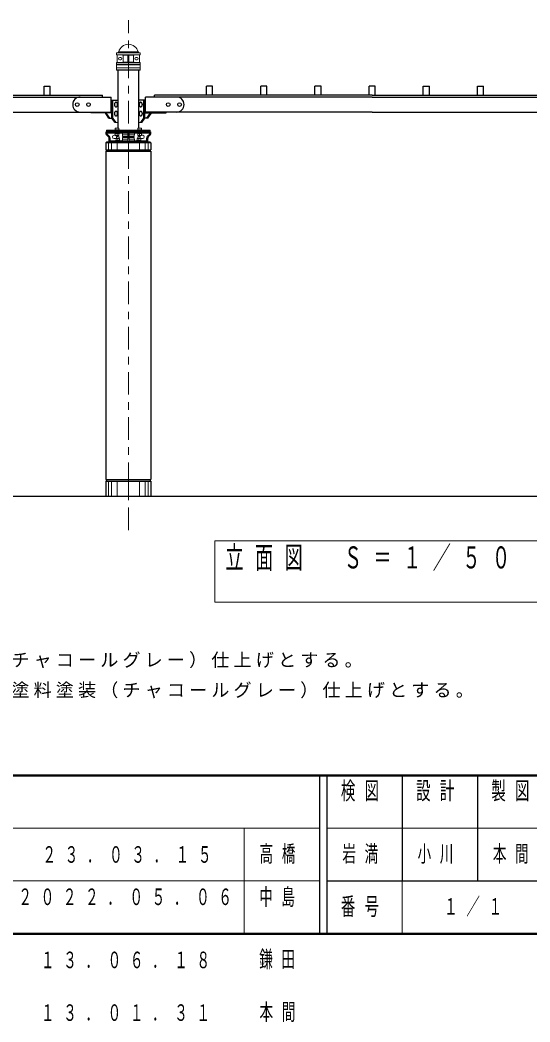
# Model space of a CAD drawing. Units: millimetres on the paper, scale 1:50. Extents: x -365 to 10, y -38 to 257.
# Drawn here: x -278.3 to -210.5, y -11.7 to 121.3 of the extents above; entities that cross this region are included whole.
import ezdxf

# ---------------------------------------------------------------- set-up
doc = ezdxf.new("R2010")
doc.units = ezdxf.units.MM
doc.linetypes.add('USER2', pattern=[6, 3, -1, 1, -1])
doc.layers.add('LY_1', color=7, linetype='Continuous', lineweight=13)
doc.layers.add('LY_2', color=7, linetype='Continuous', lineweight=13)
doc.styles.add('ＭＳ ゴシック', font='')
doc.styles.get('ＭＳ ゴシック').set_extended_font_data('MS Gothic')

msp = doc.modelspace()

# ---------------------------------------------------------------- linework, layer by layer
at = {"layer": 'LY_1', "linetype": 'USER2'}
msp.add_line((-263.891, 53.582), (-263.891, 121.321), dxfattribs=at)
at = {"layer": 'LY_1'}
for p, q in [((-265.289, 116.979), (-265.171, 117.097)), ((-265.171, 117.097), (-262.611, 117.097)), ((-262.493, 116.979), (-262.611, 117.097)), ((-265.471, 116.959), (-265.451, 116.979)), ((-265.471, 116.959), (-262.311, 116.959)), ((-265.471, 116.959), (-265.471, 116.699)), ((-265.471, 116.699), (-265.451, 116.679)), ((-265.471, 116.699), (-262.311, 116.699)), ((-265.451, 116.979), (-262.331, 116.979)), ((-265.451, 116.679), (-262.331, 116.679)), ((-265.451, 116.679), (-264.629, 116.643)), ((-265.391, 116.674), (-265.391, 115.683)), ((-265.041, 116.329), (-264.901, 116.329)), ((-265.041, 116.029), (-264.901, 116.029)), ((-264.591, 116.641), (-263.961, 116.641)), ((-264.591, 116.603), (-264.591, 115.753)), ((-263.961, 116.639), (-263.961, 115.719)), ((-263.191, 116.641), (-263.821, 116.641)), ((-263.821, 116.639), (-263.821, 115.719)), ((-263.191, 116.603), (-263.191, 115.753)), ((-262.331, 116.679), (-263.153, 116.643)), ((-262.741, 116.329), (-262.881, 116.329)), ((-262.741, 116.029), (-262.881, 116.029)), ((-262.391, 116.674), (-262.391, 115.683)), ((-262.331, 116.979), (-262.311, 116.959)), ((-262.331, 116.679), (-262.311, 116.699)), ((-262.311, 116.959), (-262.311, 116.699)), ((-265.431, 115.679), (-265.471, 115.639)), ((-265.471, 115.639), (-265.471, 115.399)), ((-265.471, 115.639), (-262.311, 115.639)), ((-265.471, 115.399), (-265.451, 115.379)), ((-265.471, 115.399), (-262.311, 115.399)), ((-265.451, 114.979), (-265.471, 114.959)), ((-265.471, 114.959), (-265.471, 114.719)), ((-265.471, 114.959), (-262.311, 114.959)), ((-265.471, 114.719), (-265.431, 114.679)), ((-265.471, 114.719), (-262.311, 114.719)), ((-265.451, 115.379), (-265.451, 114.979)), ((-265.451, 115.379), (-262.331, 115.379)), ((-265.451, 114.979), (-262.331, 114.979)), ((-265.431, 115.679), (-264.629, 115.714)), ((-265.431, 115.679), (-262.351, 115.679)), ((-265.431, 114.679), (-262.351, 114.679)), ((-264.591, 115.715), (-263.961, 115.715)), ((-263.191, 115.715), (-263.821, 115.715)), ((-262.351, 115.679), (-263.153, 115.714)), ((-262.351, 115.679), (-262.311, 115.639)), ((-262.311, 114.719), (-262.351, 114.679)), ((-262.311, 115.399), (-262.331, 115.379)), ((-262.331, 115.379), (-262.331, 114.979)), ((-262.331, 114.979), (-262.311, 114.959)), ((-262.311, 115.639), (-262.311, 115.399)), ((-262.311, 114.959), (-262.311, 114.719)), ((-260.991, 106.677), (-266.791, 106.677)), ((-266.791, 106.677), (-266.791, 106.496)), ((-265.691, 106.741), (-265.691, 106.677)), ((-265.091, 106.741), (-265.691, 106.741)), ((-265.151, 106.941), (-265.631, 106.941)), ((-265.631, 106.941), (-265.631, 106.741)), ((-265.151, 106.941), (-265.151, 106.741)), ((-265.091, 106.741), (-265.091, 106.677)), ((-262.691, 106.741), (-262.691, 106.677)), ((-262.091, 106.741), (-262.691, 106.741)), ((-262.631, 106.941), (-262.631, 106.741)), ((-262.151, 106.941), (-262.631, 106.941)), ((-262.151, 106.941), (-262.151, 106.741)), ((-262.091, 106.741), (-262.091, 106.677)), ((-260.991, 106.677), (-260.991, 106.496)), ((-266.791, 106.316), (-263.981, 106.316)), ((-266.391, 105.276), (-263.981, 105.276)), ((-265.791, 106.016), (-265.631, 106.016)), ((-265.791, 105.576), (-265.531, 105.576)), ((-265.691, 106.252), (-265.691, 106.316)), ((-265.691, 106.252), (-265.091, 106.252)), ((-265.631, 105.992), (-265.631, 106.252)), ((-265.631, 105.992), (-265.151, 105.992)), ((-265.591, 105.34), (-265.591, 105.276)), ((-265.591, 105.34), (-264.991, 105.34)), ((-265.551, 105.94), (-265.551, 105.992)), ((-265.551, 105.94), (-265.231, 105.94)), ((-265.531, 105.6), (-265.531, 105.34)), ((-265.531, 105.6), (-265.051, 105.6)), ((-265.451, 105.796), (-265.451, 105.6)), ((-265.131, 105.796), (-265.451, 105.796)), ((-265.391, 105.992), (-265.391, 106.252)), ((-265.291, 105.6), (-265.291, 105.34)), ((-265.231, 105.94), (-265.231, 105.992)), ((-265.151, 105.992), (-265.151, 106.252)), ((-265.131, 105.796), (-265.131, 105.6)), ((-265.091, 106.252), (-265.091, 106.316)), ((-265.051, 105.6), (-265.051, 105.34)), ((-264.991, 105.34), (-264.991, 105.276)), ((-264.691, 106.216), (-264.691, 106.096)), ((-264.651, 106.076), (-264.691, 106.096)), ((-264.691, 105.496), (-264.651, 105.516)), ((-264.691, 105.496), (-264.691, 105.376)), ((-264.651, 106.076), (-264.651, 105.896)), ((-263.981, 106.076), (-264.651, 106.076)), ((-264.611, 105.876), (-264.651, 105.896)), ((-264.651, 105.696), (-264.611, 105.716)), ((-264.651, 105.696), (-264.651, 105.516)), ((-263.981, 105.516), (-264.651, 105.516)), ((-264.611, 105.876), (-264.611, 105.716)), ((-263.981, 105.876), (-264.611, 105.876)), ((-263.981, 105.716), (-264.611, 105.716)), ((-263.981, 106.316), (-263.981, 105.276)), ((-263.841, 105.876), (-263.941, 105.876)), ((-260.991, 106.316), (-263.801, 106.316)), ((-263.801, 106.316), (-263.801, 105.276)), ((-263.801, 106.076), (-263.131, 106.076)), ((-263.801, 105.876), (-263.171, 105.876)), ((-263.801, 105.716), (-263.171, 105.716)), ((-263.801, 105.516), (-263.131, 105.516)), ((-261.391, 105.276), (-263.801, 105.276)), ((-263.171, 105.876), (-263.131, 105.896)), ((-263.171, 105.876), (-263.171, 105.716)), ((-263.131, 105.696), (-263.171, 105.716)), ((-263.131, 106.076), (-263.091, 106.096)), ((-263.131, 106.076), (-263.131, 105.896)), ((-263.131, 105.696), (-263.131, 105.516)), ((-263.091, 105.496), (-263.131, 105.516)), ((-263.091, 106.216), (-263.091, 106.096)), ((-263.091, 105.496), (-263.091, 105.376)), ((-262.791, 105.34), (-262.191, 105.34)), ((-262.791, 105.34), (-262.791, 105.276)), ((-262.731, 105.6), (-262.731, 105.34)), ((-262.251, 105.6), (-262.731, 105.6)), ((-262.691, 106.252), (-262.691, 106.316)), ((-262.091, 106.252), (-262.691, 106.252)), ((-262.331, 105.796), (-262.651, 105.796)), ((-262.651, 105.796), (-262.651, 105.6)), ((-262.631, 105.992), (-262.631, 106.252)), ((-262.151, 105.992), (-262.631, 105.992)), ((-262.551, 105.94), (-262.551, 105.992)), ((-262.231, 105.94), (-262.551, 105.94)), ((-262.491, 105.6), (-262.491, 105.34)), ((-262.391, 105.992), (-262.391, 106.252)), ((-262.331, 105.796), (-262.331, 105.6)), ((-262.251, 105.6), (-262.251, 105.34)), ((-261.991, 105.576), (-262.251, 105.576)), ((-262.231, 105.94), (-262.231, 105.992)), ((-262.191, 105.34), (-262.191, 105.276)), ((-262.151, 105.992), (-262.151, 106.252)), ((-261.991, 106.016), (-262.151, 106.016)), ((-262.091, 106.252), (-262.091, 106.316)), ((-266.516, 104.997), (-266.516, 104.096)), ((-266.141, 104.997), (-266.141, 104.096)), ((-265.391, 104.997), (-265.391, 104.096)), ((-263.891, 104.997), (-263.891, 104.096)), ((-262.391, 104.997), (-262.391, 104.096)), ((-261.641, 104.997), (-261.641, 104.096)), ((-261.266, 104.997), (-261.266, 104.096)), ((-266.516, 60.097), (-266.516, 58.097)), ((-266.141, 60.097), (-266.141, 58.097)), ((-265.391, 60.097), (-265.391, 58.097)), ((-263.891, 60.097), (-263.891, 58.097)), ((-262.391, 60.097), (-262.391, 58.097)), ((-261.641, 60.097), (-261.641, 58.097)), ((-261.266, 60.097), (-261.266, 58.097)), ((-252.391, 52.163), (-252.391, 44.03)), ((-209.591, 52.163), (-252.391, 52.163)), ((-252.391, 44.03), (-209.591, 44.03))]:
    msp.add_line(p, q, dxfattribs=at)
at = {"layer": 'LY_1', "lineweight": 25}
for p, q in [((-265.289, 114.679), (-265.289, 106.941)), ((-262.493, 106.941), (-262.493, 114.679)), ((-296.291, 111.097), (-270.291, 111.097)), ((-231.491, 111.097), (-257.391, 111.097)), ((-231.491, 111.097), (-205.491, 111.097)), ((-296.291, 109.097), (-270.291, 109.097)), ((-231.491, 109.097), (-257.491, 109.097)), ((-231.491, 109.097), (-205.491, 109.097)), ((-334.804, 58.097), (-125.247, 58.097))]:
    msp.add_line(p, q, dxfattribs=at)
at = {"layer": 'LY_1', "color": 40, "lineweight": 25}
for p, q in [((-275.091, 112.557), (-274.291, 112.557)), ((-275.091, 111.357), (-275.091, 112.557)), ((-274.291, 111.357), (-274.291, 112.557)), ((-252.691, 112.557), (-253.491, 112.557)), ((-253.491, 111.357), (-253.491, 112.557)), ((-252.691, 111.357), (-252.691, 112.557)), ((-245.491, 112.557), (-246.291, 112.557)), ((-246.291, 111.357), (-246.291, 112.557)), ((-245.491, 111.357), (-245.491, 112.557)), ((-238.291, 112.557), (-239.091, 112.557)), ((-239.091, 111.357), (-239.091, 112.557)), ((-238.291, 111.357), (-238.291, 112.557)), ((-231.091, 112.557), (-231.891, 112.557)), ((-231.891, 111.357), (-231.891, 112.557)), ((-231.091, 111.357), (-231.091, 112.557)), ((-224.691, 112.557), (-223.891, 112.557)), ((-224.691, 111.357), (-224.691, 112.557)), ((-223.891, 111.357), (-223.891, 112.557)), ((-217.491, 112.557), (-216.691, 112.557)), ((-217.491, 111.357), (-217.491, 112.557)), ((-216.691, 111.357), (-216.691, 112.557)), ((-296.291, 111.357), (-267.351, 111.357)), ((-267.351, 111.097), (-267.351, 111.357)), ((-231.491, 111.357), (-260.431, 111.357)), ((-260.431, 111.097), (-260.431, 111.357)), ((-231.491, 111.357), (-202.551, 111.357))]:
    msp.add_line(p, q, dxfattribs=at)
at = {"layer": 'LY_1', "color": 4, "lineweight": 25}
for p, q in [((-270.291, 111.097), (-266.171, 111.097)), ((-266.171, 108.977), (-266.171, 111.097)), ((-266.171, 110.697), (-265.289, 110.697)), ((-266.086, 108.297), (-266.086, 110.697)), ((-265.958, 108.297), (-265.958, 110.697)), ((-261.611, 110.697), (-262.493, 110.697)), ((-261.823, 108.297), (-261.823, 110.697)), ((-261.696, 108.297), (-261.696, 110.697)), ((-261.611, 108.977), (-261.611, 111.097)), ((-257.491, 111.097), (-261.611, 111.097)), ((-270.291, 109.097), (-266.171, 109.097)), ((-268.891, 108.977), (-268.891, 109.097)), ((-257.491, 109.097), (-261.611, 109.097)), ((-258.891, 108.977), (-258.891, 109.097)), ((-266.171, 108.977), (-268.891, 108.977)), ((-266.906, 108.897), (-266.906, 108.977)), ((-266.906, 108.897), (-266.779, 108.897)), ((-266.481, 108.297), (-266.906, 108.897)), ((-266.779, 108.897), (-266.779, 108.977)), ((-266.354, 108.297), (-266.779, 108.897)), ((-266.481, 108.297), (-265.958, 108.297)), ((-265.661, 107.697), (-266.086, 108.297)), ((-265.534, 107.697), (-265.958, 108.297)), ((-262.248, 107.697), (-261.823, 108.297)), ((-262.12, 107.697), (-261.696, 108.297)), ((-261.3, 108.297), (-261.823, 108.297)), ((-261.611, 108.977), (-258.891, 108.977)), ((-261.428, 108.297), (-261.003, 108.897)), ((-261.3, 108.297), (-260.876, 108.897)), ((-261.003, 108.897), (-261.003, 108.977)), ((-260.876, 108.897), (-261.003, 108.897)), ((-260.876, 108.897), (-260.876, 108.977)), ((-266.806, 105.097), (-266.891, 104.997)), ((-260.891, 104.997), (-266.891, 104.997)), ((-266.891, 104.996), (-266.891, 104.096)), ((-266.891, 104.096), (-260.891, 104.096)), ((-266.891, 103.896), (-260.891, 103.896)), ((-266.891, 103.896), (-266.891, 60.297)), ((-260.977, 105.096), (-266.805, 105.096)), ((-266.805, 104.096), (-266.805, 103.896)), ((-260.976, 105.098), (-260.89, 104.998)), ((-260.976, 104.096), (-260.976, 103.896)), ((-260.891, 104.996), (-260.891, 104.096)), ((-260.891, 103.896), (-260.891, 60.297)), ((-266.891, 60.297), (-260.891, 60.297)), ((-266.891, 60.097), (-260.891, 60.097)), ((-266.891, 60.097), (-266.891, 58.097)), ((-266.805, 60.297), (-266.805, 60.097)), ((-260.976, 60.297), (-260.976, 60.097)), ((-260.891, 60.097), (-260.891, 58.097))]:
    msp.add_line(p, q, dxfattribs=at)
at = {"layer": 'LY_1', "color": 140, "lineweight": 50}
for p, q in [((-266.791, 106.496), (-260.991, 106.496)), ((-266.791, 106.496), (-266.791, 106.213)), ((-260.991, 106.496), (-260.991, 106.213)), ((-266.391, 105.556), (-266.391, 105.096)), ((-261.391, 105.556), (-261.391, 105.096)), ((-266.391, 105.096), (-261.391, 105.096))]:
    msp.add_line(p, q, dxfattribs=at)
at = {"layer": 'LY_1', "color": 4}
for p, q in [((-265.661, 107.697), (-265.289, 107.697)), ((-262.12, 107.697), (-262.493, 107.697))]:
    msp.add_line(p, q, dxfattribs=at)
at = {"layer": 'LY_1', "color": 4, "lineweight": 25}
for points in [[(-265.534, 110.397), (-265.553, 110.395), (-265.571, 110.392), (-265.589, 110.386), (-265.607, 110.378), (-265.624, 110.368), (-265.64, 110.356), (-265.656, 110.342), (-265.67, 110.326), (-265.684, 110.309), (-265.697, 110.289), (-265.708, 110.269), (-265.718, 110.247), (-265.726, 110.223), (-265.733, 110.199), (-265.739, 110.174), (-265.743, 110.149), (-265.745, 110.123), (-265.746, 110.097), (-265.745, 110.07), (-265.743, 110.044), (-265.739, 110.019), (-265.733, 109.994), (-265.726, 109.97), (-265.718, 109.947), (-265.708, 109.924), (-265.697, 109.904), (-265.684, 109.884), (-265.67, 109.867), (-265.656, 109.851), (-265.64, 109.837), (-265.624, 109.825), (-265.607, 109.815), (-265.589, 109.807), (-265.571, 109.801), (-265.553, 109.798), (-265.534, 109.797), (-265.516, 109.798), (-265.497, 109.801), (-265.479, 109.807), (-265.461, 109.815), (-265.444, 109.825), (-265.428, 109.837), (-265.412, 109.851), (-265.398, 109.867), (-265.384, 109.884), (-265.372, 109.904), (-265.36, 109.924), (-265.35, 109.947), (-265.342, 109.97), (-265.335, 109.994), (-265.329, 110.019), (-265.325, 110.044), (-265.323, 110.07), (-265.322, 110.097), (-265.323, 110.123), (-265.325, 110.149), (-265.329, 110.174), (-265.335, 110.199), (-265.342, 110.223), (-265.35, 110.247), (-265.36, 110.269), (-265.372, 110.289), (-265.384, 110.309), (-265.398, 110.326), (-265.412, 110.342), (-265.428, 110.356), (-265.444, 110.368), (-265.461, 110.378), (-265.479, 110.386), (-265.497, 110.392), (-265.516, 110.395)], [(-265.534, 109.197), (-265.553, 109.195), (-265.571, 109.192), (-265.589, 109.186), (-265.607, 109.178), (-265.624, 109.168), (-265.64, 109.156), (-265.656, 109.142), (-265.67, 109.126), (-265.684, 109.109), (-265.697, 109.089), (-265.708, 109.069), (-265.718, 109.047), (-265.726, 109.023), (-265.733, 108.999), (-265.739, 108.974), (-265.743, 108.949), (-265.745, 108.923), (-265.746, 108.897), (-265.745, 108.87), (-265.743, 108.844), (-265.739, 108.819), (-265.733, 108.794), (-265.726, 108.77), (-265.718, 108.747), (-265.708, 108.724), (-265.697, 108.704), (-265.684, 108.684), (-265.67, 108.667), (-265.656, 108.651), (-265.64, 108.637), (-265.624, 108.625), (-265.607, 108.615), (-265.589, 108.607), (-265.571, 108.601), (-265.553, 108.598), (-265.534, 108.597), (-265.516, 108.598), (-265.497, 108.601), (-265.479, 108.607), (-265.461, 108.615), (-265.444, 108.625), (-265.428, 108.637), (-265.412, 108.651), (-265.398, 108.667), (-265.384, 108.684), (-265.372, 108.704), (-265.36, 108.724), (-265.35, 108.747), (-265.342, 108.77), (-265.335, 108.794), (-265.329, 108.819), (-265.325, 108.844), (-265.323, 108.87), (-265.322, 108.897), (-265.323, 108.923), (-265.325, 108.949), (-265.329, 108.974), (-265.335, 108.999), (-265.342, 109.023), (-265.35, 109.047), (-265.36, 109.069), (-265.372, 109.089), (-265.384, 109.109), (-265.398, 109.126), (-265.412, 109.142), (-265.428, 109.156), (-265.444, 109.168), (-265.461, 109.178), (-265.479, 109.186), (-265.497, 109.192), (-265.516, 109.195)], [(-262.248, 110.397), (-262.266, 110.395), (-262.284, 110.392), (-262.302, 110.386), (-262.32, 110.378), (-262.337, 110.368), (-262.354, 110.356), (-262.369, 110.342), (-262.384, 110.326), (-262.398, 110.309), (-262.41, 110.289), (-262.421, 110.269), (-262.431, 110.247), (-262.44, 110.223), (-262.447, 110.199), (-262.452, 110.174), (-262.456, 110.149), (-262.459, 110.123), (-262.46, 110.097), (-262.459, 110.07), (-262.456, 110.044), (-262.452, 110.019), (-262.447, 109.994), (-262.44, 109.97), (-262.431, 109.947), (-262.421, 109.924), (-262.41, 109.904), (-262.398, 109.884), (-262.384, 109.867), (-262.369, 109.851), (-262.354, 109.837), (-262.337, 109.825), (-262.32, 109.815), (-262.302, 109.807), (-262.284, 109.801), (-262.266, 109.798), (-262.248, 109.797), (-262.229, 109.798), (-262.211, 109.801), (-262.193, 109.807), (-262.175, 109.815), (-262.158, 109.825), (-262.141, 109.837), (-262.126, 109.851), (-262.111, 109.867), (-262.098, 109.884), (-262.085, 109.904), (-262.074, 109.924), (-262.064, 109.947), (-262.055, 109.97), (-262.048, 109.994), (-262.043, 110.019), (-262.039, 110.044), (-262.036, 110.07), (-262.035, 110.097), (-262.036, 110.123), (-262.039, 110.149), (-262.043, 110.174), (-262.048, 110.199), (-262.055, 110.223), (-262.064, 110.247), (-262.074, 110.269), (-262.085, 110.289), (-262.098, 110.309), (-262.111, 110.326), (-262.126, 110.342), (-262.141, 110.356), (-262.158, 110.368), (-262.175, 110.378), (-262.193, 110.386), (-262.211, 110.392), (-262.229, 110.395)], [(-262.248, 109.197), (-262.266, 109.195), (-262.284, 109.192), (-262.302, 109.186), (-262.32, 109.178), (-262.337, 109.168), (-262.354, 109.156), (-262.369, 109.142), (-262.384, 109.126), (-262.398, 109.109), (-262.41, 109.089), (-262.421, 109.069), (-262.431, 109.047), (-262.44, 109.023), (-262.447, 108.999), (-262.452, 108.974), (-262.456, 108.949), (-262.459, 108.923), (-262.46, 108.897), (-262.459, 108.87), (-262.456, 108.844), (-262.452, 108.819), (-262.447, 108.794), (-262.44, 108.77), (-262.431, 108.747), (-262.421, 108.724), (-262.41, 108.704), (-262.398, 108.684), (-262.384, 108.667), (-262.369, 108.651), (-262.354, 108.637), (-262.337, 108.625), (-262.32, 108.615), (-262.302, 108.607), (-262.284, 108.601), (-262.266, 108.598), (-262.248, 108.597), (-262.229, 108.598), (-262.211, 108.601), (-262.193, 108.607), (-262.175, 108.615), (-262.158, 108.625), (-262.141, 108.637), (-262.126, 108.651), (-262.111, 108.667), (-262.098, 108.684), (-262.085, 108.704), (-262.074, 108.724), (-262.064, 108.747), (-262.055, 108.77), (-262.048, 108.794), (-262.043, 108.819), (-262.039, 108.844), (-262.036, 108.87), (-262.035, 108.897), (-262.036, 108.923), (-262.039, 108.949), (-262.043, 108.974), (-262.048, 108.999), (-262.055, 109.023), (-262.064, 109.047), (-262.074, 109.069), (-262.085, 109.089), (-262.098, 109.109), (-262.111, 109.126), (-262.126, 109.142), (-262.141, 109.156), (-262.158, 109.168), (-262.175, 109.178), (-262.193, 109.186), (-262.211, 109.192), (-262.229, 109.195)]]:
    msp.add_lwpolyline(points, close=True, dxfattribs=at)
for centre in [(-270.691, 110.097), (-269.191, 110.097), (-258.591, 110.097), (-257.091, 110.097)]:
    msp.add_circle(centre, 0.24, dxfattribs=at)
at = {"layer": 'LY_1'}
for centre, radius, start, end in [((-263.891, 116.777), 1.319, 14.00253, 165.99746), ((-265.041, 116.179), 0.15, 90, 270), ((-264.901, 116.179), 0.15, 270, 90), ((-264.631, 116.603), 0.04, 0, 87.5), ((-264.631, 115.753), 0.04, 272.5, 0), ((-264.001, 116.639), 0.04, 0, 90), ((-263.781, 116.639), 0.04, 90, 180), ((-263.151, 116.603), 0.04, 92.5, 180), ((-263.151, 115.753), 0.04, 180, 267.5), ((-262.881, 116.179), 0.15, 90, 270), ((-262.741, 116.179), 0.15, 270, 90), ((-264.001, 115.719), 0.04, 270, 0), ((-263.781, 115.719), 0.04, 180, 270), ((-265.791, 105.796), 0.22, 90.00001, 267.3386), ((-265.491, 105.796), 0.22, 0.00016, 40.88696), ((-264.791, 106.216), 0.1, 0, 90), ((-264.791, 105.376), 0.1, 270, 0), ((-262.991, 106.216), 0.1, 89.99999, 180), ((-262.991, 105.376), 0.1, 179.99999, 270), ((-262.291, 105.796), 0.22, 139.11303, 179.99984), ((-261.991, 105.796), 0.22, 270, 90)]:
    msp.add_arc(centre, radius, start, end, dxfattribs=at)
at = {"layer": 'LY_1', "color": 4, "lineweight": 25}
for centre, start, end in [((-270.291, 110.097), 90, 270), ((-257.491, 110.097), 270, 90)]:
    msp.add_arc(centre, 1, start, end, dxfattribs=at)
at = {"layer": 'LY_1', "color": 140, "lineweight": 50}
for centre, radius, start, end in [((-266.591, 106.213), 0.2, 180, 242.74229), ((-266.929, 105.556), 0.538, 0, 62.74229), ((-260.853, 105.556), 0.538, 117.25771, 179.99999), ((-261.191, 106.213), 0.2, 297.25771, 0)]:
    msp.add_arc(centre, radius, start, end, dxfattribs=at)
at = {"layer": 'LY_2', "lineweight": 50}
for p, q in [((-365, 21), (0, 21)), ((-365, 0), (0, 0))]:
    msp.add_line(p, q, dxfattribs=at)
at = {"layer": 'LY_2', "color": 211, "lineweight": 25}
for p, q in [((-238.5, 21), (-238.5, 0)), ((-237.5, 21), (-237.5, 0)), ((-227.5, 21), (-227.5, 7)), ((-217.5, 21), (-217.5, 7)), ((-237.5, 7), (0, 7))]:
    msp.add_line(p, q, dxfattribs=at)
at = {"layer": 'LY_2'}
for p, q in [((-365, 14), (-238.5, 14)), ((-248.5, 14), (-248.5, 0)), ((-237.5, 14), (-182.5, 14)), ((-365, 7), (-238.5, 7)), ((-227.5, 7), (-227.5, 0))]:
    msp.add_line(p, q, dxfattribs=at)

# ---------------------------------------------------------------- texts
at = {"layer": 'LY_1', "style": 'ＭＳ ゴシック'}
for s, insert, char_height, attachment_point in [('\\T1.64;\\W0.6;立面図\u3000Ｓ＝１／５０', (-250.991, 51.43), 2.933, 1), ('\\T1.23;鋼材部は、電気亜鉛メッキ処理の上、ポリエステル粉体塗装（チャコールグレー）仕上げとする。', (-362.119, 35.246), 1.76, 7), ('\\T1.23;鋳鉄は、ＦＣＤ４５０とし、亜鉛溶射処理の上、ウレタン樹脂塗料塗装（チャコールグレー）仕上げとする。', (-362.119, 31.246), 1.76, 7), ('\\T1.64;\\W0.6;高橋', (-243.5, 10.5), 2.199, 5), ('\\T1.64;\\W0.6;岩満', (-232.5, 10.5), 2.199, 5), ('\\T1.64;\\W0.6;小川', (-222.5, 10.5), 2.199, 5), ('\\T1.64;\\W0.6;本間', (-212.5, 10.5), 2.199, 5), ('\\T1.64;\\W0.6;２３．０３．１５', (-263.5, 10.5), 2.199, 5), ('\\T1.64;\\W0.6;２０２２．０５．０６', (-278.5, 6), 2.199, 1), ('\\T1.64;\\W0.6;中島', (-246.5, 6), 2.199, 1), ('\\T1.64;\\W0.6;１／１', (-217.5, 3.5), 2.199, 5), ('\\T1.64;\\W0.6;１３．０６．１８', (-275.5, -3.5), 2.199, 4), ('\\T1.64;\\W0.6;鎌田', (-246.5, -3.5), 2.199, 4), ('\\T1.64;\\W0.6;本間', (-243.5, -10.5), 2.199, 5), ('\\T1.64;\\W0.6;１３．０１．３１', (-275.5, -10.5), 2.199, 4)]:
    msp.add_mtext(s, dxfattribs=dict(at, insert=insert, char_height=char_height, attachment_point=attachment_point))
at = {"layer": 'LY_2', "color": 4, "char_height": 2.346, "style": 'ＭＳ ゴシック'}
for s, insert, attachment_point in [('\\T1.64;\\W0.6;検図', (-232.5, 20.167), 2), ('\\T1.64;\\W0.6;設計', (-222.5, 20.167), 2), ('\\T1.64;\\W0.6;製図', (-212.5, 20.167), 2), ('\\T1.64;\\W0.6;番号', (-232.5, 3.5), 5)]:
    msp.add_mtext(s, dxfattribs=dict(at, insert=insert, attachment_point=attachment_point))

doc.saveas('drawing.dxf')
